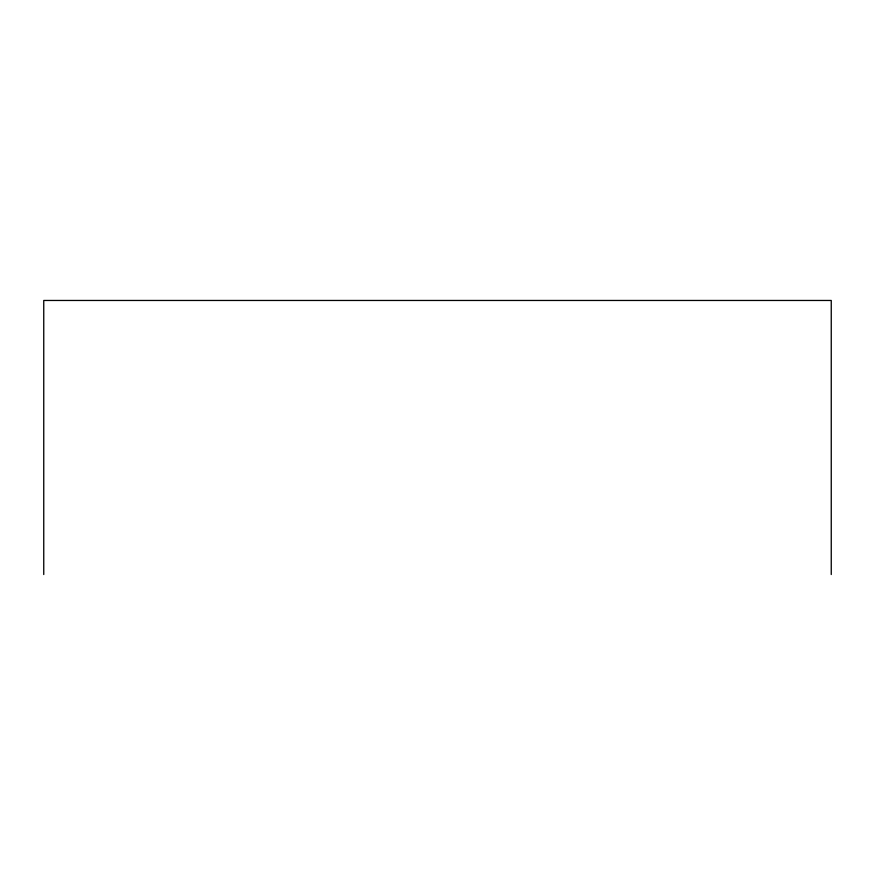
<?xml version="1.0" encoding="UTF-8"?>
<svg xmlns="http://www.w3.org/2000/svg" width="875" height="875" viewBox="0 0 875 875"><rect width="100%" height="100%" fill="white"/><g stroke="black" fill="none" stroke-linecap="round" stroke-linejoin="round"><path stroke-width="1.31" d="M831.25 574.536L831.25 300.464L43.75 300.464L43.75 574.536"/></g></svg>
